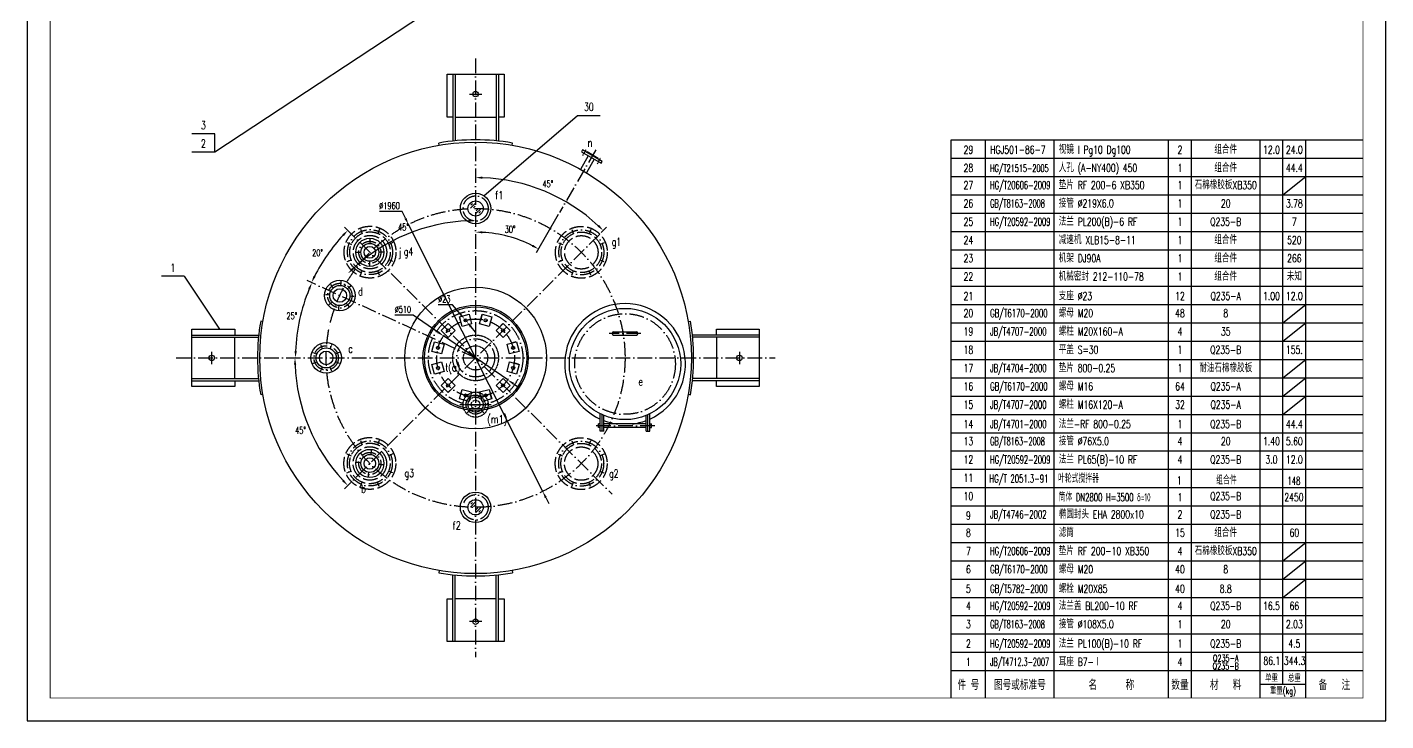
# Model space of a CAD drawing. Extents: x 13059 to 21969, y 2463 to 15078.
# Drawn here: x 13059 to 21969, y 2463 to 7013 of the extents above; entities that cross this region are included whole.
import ezdxf
from ezdxf.enums import TextEntityAlignment as Align

# ---------------------------------------------------------------- set-up
doc = ezdxf.new("R2010")
doc.units = 0
doc.header["$LTSCALE"] = 8
for name, pattern in [('ACAD_ISO02W100', [15, 12, -3]), ('ACAD_ISO10W100', [18, 12, -3, 0, -3]), ('CENTER', [2, 1.25, -0.25, 0.25, -0.25]), ('HIDDEN', [0.375, 0.25, -0.125])]:
    doc.linetypes.add(name, pattern=pattern)
for name, color, linetype in [('cen', 3, 'CENTER'), ('HGJ', 1, 'Continuous'), ('HGJX', 2, 'CENTER'), ('hgjy', 7, 'Continuous'), ('K1', 4, 'Continuous'), ('RENK', 7, 'Continuous'), ('sb', 1, 'Continuous'), ('tank', 1, 'Continuous'), ('tankx', 2, 'ACAD_ISO10W100'), ('tanky', 7, 'Continuous'), ('zz', 1, 'Continuous')]:
    doc.layers.add(name, color=color, linetype=linetype)
doc.styles.add('hzfs', font='simplex.shx', dxfattribs={"width": 0.7, "bigfont": 'hzfs.shx'})
doc.dimstyles.new('PVCAD$2', dxfattribs={"dimscale": 15, "dimtxt": 3, "dimasz": 3, "dimexe": 2, "dimexo": 1, "dimgap": 1, "dimtad": 2, "dimtih": 1, "dimdec": 0, "dimzin": 0, "dimdsep": 46, "dimtxsty": 'hzfs', "dimcen": 2.5, "dimclrd": 4, "dimclre": 4, "dimadec": 0, "dimazin": 0, "dimtfac": 1, "dimtmove": 0, "dimatfit": 0, "dimfxl": 1, "dimarcsym": 0})
doc.dimstyles.new('PVCAD$3', dxfattribs={"dimscale": 15, "dimtxt": 3, "dimasz": 3, "dimexe": 2, "dimexo": 1, "dimgap": 1, "dimtad": 1, "dimtoh": 1, "dimdec": 0, "dimzin": 0, "dimdsep": 46, "dimtxsty": 'hzfs', "dimcen": 2.5, "dimclrd": 4, "dimclre": 4, "dimadec": 0, "dimazin": 0, "dimtfac": 1, "dimtmove": 0, "dimatfit": 0, "dimfxl": 1, "dimarcsym": 0})

# ---------------------------------------------------------------- blocks, each defined once
blk = doc.blocks.new('*D153')
at = {"layer": 'Defpoints', "color": 0}
for p in [(15927, 5097.8), (15939.8, 5082.4)]:
    blk.add_point(p, dxfattribs=at)
at = {"layer": 'K1', "color": 4, "lineweight": -2}
for p, q in [((15848.4, 5192.3), (15753.9, 5192.3)), ((15898.2, 5132.4), (15848.4, 5192.3)), ((15939.8, 5082.4), (15927, 5097.8)), ((15968.6, 5047.8), (15997.3, 5013.2))]:
    blk.add_line(p, q, dxfattribs=at)
at = {"layer": 'K1', "color": 4}
for points in [[(15904, 5137.2), (15892.5, 5127.6), (15927, 5097.8)], [(15974.3, 5052.6), (15962.8, 5043.1), (15939.8, 5082.4)]]:
    blk.add_solid(points, dxfattribs=at)
at = {"layer": 'K1', "color": 0, "insert": (15793.7, 5229.8), "char_height": 45, "attachment_point": 5, "style": 'hzfs'}
blk.add_mtext('%%C23', dxfattribs=at)
blk = doc.blocks.new('*D154')
at = {"layer": 'Defpoints', "color": 0}
for p in [(15788.8, 4987.7), (16209.9, 4700)]:
    blk.add_point(p, dxfattribs=at)
at = {"layer": 'sb', "color": 4, "lineweight": -2}
for p, q in [((15589.2, 5124.1), (15470.7, 5124.1)), ((15751.7, 5013.1), (15589.2, 5124.1)), ((16209.9, 4700), (15788.8, 4987.7)), ((16247.1, 4674.6), (16284.2, 4649.2))]:
    blk.add_line(p, q, dxfattribs=at)
at = {"layer": 'sb', "color": 4}
for points in [[(15755.9, 5019.3), (15747.5, 5006.9), (15788.8, 4987.7)], [(16251.3, 4680.8), (16242.9, 4668.4), (16209.9, 4700)]]:
    blk.add_solid(points, dxfattribs=at)
at = {"layer": 'sb', "color": 0, "insert": (15522.5, 5161.6), "char_height": 45, "attachment_point": 5, "style": 'hzfs'}
blk.add_mtext('∅510', dxfattribs=at)
blk = doc.blocks.new('*D155')
at = {"color": 4, "lineweight": -2}
for p, q in [((15516.8, 5804.1), (15368.3, 5804.1)), ((15539.1, 5759.7), (15516.8, 5804.1)), ((16439.5, 3968.2), (15559.3, 5719.5)), ((16459.7, 3928), (16479.9, 3887.8))]:
    blk.add_line(p, q, dxfattribs=at)
at = {"color": 4}
for points in [[(15545.8, 5763), (15532.4, 5756.3), (15559.3, 5719.5)], [(16466.4, 3931.4), (16453, 3924.6), (16439.5, 3968.2)]]:
    blk.add_solid(points, dxfattribs=at)
at = {"layer": 'Defpoints', "color": 0}
for p in [(15559.3, 5719.5), (16439.5, 3968.2)]:
    blk.add_point(p, dxfattribs=at)
at = {"color": 0, "insert": (15435, 5841.6), "char_height": 45, "attachment_point": 5, "style": 'hzfs'}
blk.add_mtext('∅1960', dxfattribs=at)
blk = doc.blocks.new('*D164')
at = {"color": 4, "lineweight": -2}
blk.add_arc((15999.4, 4843.8), 1184, 137.22506, 153.14213, dxfattribs=at)
at = {"color": 4}
for points in [[(15124.9, 5653.1), (15135.7, 5642.7), (15161.5, 5680.4)], [(14949.8, 5375.5), (14936.3, 5382), (14923.5, 5338.2)]]:
    blk.add_solid(points, dxfattribs=at)
at = {"layer": 'Defpoints', "color": 0}
for p in [(15139.5, 5702.2), (15068.9, 5576), (14895.4, 5351.2), (15999.4, 4843.8), (16894.7, 3950)]:
    blk.add_point(p, dxfattribs=at)
at = {"color": 0, "insert": (14962.9, 5533.1), "char_height": 45, "attachment_point": 5, "style": 'hzfs'}
blk.add_mtext('20°', dxfattribs=at)
blk = doc.blocks.new('*D165')
at = {"color": 4, "lineweight": -2}
blk.add_arc((15999.4, 4843.8), 1181.1, 157.503, 177.81683, dxfattribs=at)
at = {"color": 4}
for points in [[(14901.3, 5298.8), (14915.1, 5292.7), (14926.2, 5337)], [(14826.7, 4888.7), (14811.7, 4889), (14818.3, 4843.8)]]:
    blk.add_solid(points, dxfattribs=at)
at = {"layer": 'Defpoints', "color": 0}
for p in [(14895.4, 5351.2), (14830.5, 5012.8), (14035.7, 4843.8), (15999.4, 4843.8), (17963, 4843.8)]:
    blk.add_point(p, dxfattribs=at)
at = {"color": 0, "insert": (14794.3, 5119.6), "char_height": 45, "attachment_point": 5, "style": 'hzfs'}
blk.add_mtext('25°', dxfattribs=at)
blk = doc.blocks.new('*D166')
at = {"color": 4, "lineweight": -2}
blk.add_arc((15999.4, 4843.8), 1184.5, 182.17682, 222.77583, dxfattribs=at)
at = {"color": 4}
for points in [[(14808.2, 4798.7), (14823.2, 4799), (14814.9, 4843.8)], [(15135.4, 4044.6), (15124.5, 4034.2), (15161.1, 4006.9)]]:
    blk.add_solid(points, dxfattribs=at)
at = {"layer": 'Defpoints', "color": 0}
for p in [(16813.2, 5656.3), (14035.7, 4843.8), (17963, 4843.8), (14855.2, 4537.6), (15139.5, 3985.4)]:
    blk.add_point(p, dxfattribs=at)
at = {"color": 0, "insert": (14850.6, 4368.6), "char_height": 45, "attachment_point": 5, "style": 'hzfs'}
blk.add_mtext('45°', dxfattribs=at)
blk = doc.blocks.new('*D156')
at = {"color": 4, "lineweight": -2}
blk.add_arc((15999.4, 4559.4), 1184.5, 92.17682, 132.77583, dxfattribs=at)
at = {"color": 4}
for points in [[(15954.2, 5750.5), (15954.5, 5735.5), (15999.4, 5743.9)], [(15200.1, 5423.4), (15189.7, 5434.2), (15162.5, 5397.6)]]:
    blk.add_solid(points, dxfattribs=at)
at = {"layer": 'Defpoints', "color": 0}
for p in [(15999.4, 6523), (15693.1, 5703.6), (15140.9, 5419.2), (16811.9, 3745.5), (15999.4, 2595.7)]:
    blk.add_point(p, dxfattribs=at)
at = {"color": 0, "insert": (15526.3, 5702.9), "char_height": 45, "attachment_point": 5, "style": 'hzfs'}
blk.add_mtext('45°', dxfattribs=at)
blk = doc.blocks.new('*D167')
at = {"color": 4, "lineweight": -2}
blk.add_line((16823.8, 5666.9), (16857.6, 5700.7), dxfattribs=at)
blk.add_arc((15999.4, 4843.8), 1182.8, 47.1327, 87.81995, dxfattribs=at)
at = {"color": 4}
for points in [[(16044.2, 6018.2), (16044.5, 6033.2), (15999.4, 6026.6)], [(16809.2, 5716.1), (16798.8, 5705.3), (16836.4, 5679.5)]]:
    blk.add_solid(points, dxfattribs=at)
at = {"layer": 'Defpoints', "color": 0}
for p in [(15999.4, 6807.5), (16591.3, 5867.8), (16813.2, 5656.3), (15139.5, 3985.4), (15999.4, 2880.2)]:
    blk.add_point(p, dxfattribs=at)
at = {"color": 0, "insert": (16472.8, 5985.3), "char_height": 45, "attachment_point": 5, "style": 'hzfs'}
blk.add_mtext('45°', dxfattribs=at)
blk = doc.blocks.new('*D168')
at = {"color": 4, "lineweight": -2}
blk.add_line((16541.9, 5783.5), (16396.8, 5532.2), dxfattribs=at)
blk.add_arc((15999.4, 4843.8), 824.8, 63.12628, 86.87372, dxfattribs=at)
at = {"color": 4}
for points in [[(16044.2, 5659.9), (16044.6, 5674.9), (15999.4, 5668.7)], [(16375.8, 5586.2), (16368.7, 5573), (16411.8, 5558.2)]]:
    blk.add_solid(points, dxfattribs=at)
at = {"layer": 'Defpoints', "color": 0}
for p in [(15999.4, 6807.5), (16787.2, 6208.3), (16549.4, 5796.5), (16281.5, 5618.9), (15999.4, 2880.2)]:
    blk.add_point(p, dxfattribs=at)
at = {"color": 0, "insert": (16225.5, 5687.5), "char_height": 45, "attachment_point": 5, "style": 'hzfs'}
blk.add_mtext('30°', dxfattribs=at)

msp = doc.modelspace()

# ---------------------------------------------------------------- linework, layer by layer
for p, q in [((13058.7, 15078.3), (13058.7, 2463.3)), ((21968.7, 2463.3), (21968.7, 15078.3)), ((21293.7, 5913.3), (21443.7, 6033.3)), ((14089.3, 5379.2), (14319.1, 5031.3)), ((13058.7, 2463.3), (21968.7, 2463.3))]:
    msp.add_line(p, q)
at = {"color": 1, "linetype": 'Continuous'}
msp.add_circle((16979.4, 4803.8), 365, dxfattribs=at)
at = {"linetype": 'HIDDEN'}
for centre, radius in [((15999.4, 4843.8), 150), ((15999.4, 4843.8), 79.5), ((15999.4, 4537.5), 82.5), ((15999.4, 4537.5), 49.5), ((15999.4, 4537.5), 28.5)]:
    msp.add_circle(centre, radius, dxfattribs=at)
at = {"layer": 'cen'}
msp.add_line((15895.5, 4537.5), (16100.9, 4537.5), dxfattribs=at)
at = {"layer": 'HGJ'}
for p, q in [((16738.5, 6169), (16687.4, 6080.5)), ((16700, 6207.4), (16693, 6195.3)), ((16693, 6195.3), (16822.9, 6120.3)), ((16829.9, 6132.4), (16700, 6207.4)), ((16730.6, 6194.4), (16728.6, 6190.9)), ((16803.4, 6152.4), (16730.6, 6194.4)), ((16801.4, 6148.9), (16803.4, 6152.4)), ((16777.5, 6146.5), (16726.4, 6058)), ((16822.9, 6120.3), (16829.9, 6132.4))]:
    msp.add_line(p, q, dxfattribs=at)
for centre, radius in [((15108.9, 5253), 100), ((15108.9, 5253), 66), ((15108.9, 5253), 44.5), ((15019.4, 4843.8), 100), ((15019.4, 4843.8), 66), ((15019.4, 4843.8), 44.5), ((15305.9, 4151.4), 92.5), ((15305.9, 4151.4), 59), ((15305.9, 4151.4), 38)]:
    msp.add_circle(centre, radius, dxfattribs=at)
at = {"layer": 'HGJX'}
for p, q in [((16702.9, 6172.3), (16725.4, 6211.3)), ((16798.1, 6117.3), (16820.6, 6156.3)), ((15116.1, 5347.8), (15113.8, 5317.8)), ((15014.2, 5260.2), (15044.1, 5257.9)), ((15047, 5325.1), (15066.5, 5302.3)), ((15181, 5314.9), (15158.2, 5295.4)), ((15036.9, 5191.1), (15059.6, 5210.7)), ((15101.7, 5158.3), (15104, 5188.2)), ((15170.8, 5181), (15151.3, 5203.7)), ((15203.6, 5245.9), (15173.7, 5248.1)), ((14983, 4931.6), (14994.5, 4903.9)), ((15055.7, 4931.6), (15044.3, 4903.9)), ((14931.6, 4880.2), (14959.3, 4868.7)), ((14931.6, 4807.5), (14959.3, 4819)), ((15107.2, 4880.2), (15079.4, 4868.7)), ((15107.2, 4807.5), (15079.4, 4819)), ((14983, 4756.1), (14994.5, 4783.8)), ((15055.7, 4756.1), (15044.3, 4783.8)), ((15944.6, 4592.3), (15965.8, 4571)), ((16054.2, 4592.3), (16033, 4571)), ((15944.6, 4482.7), (15965.8, 4503.9)), ((16054.2, 4482.7), (16033, 4503.9)), ((15315.3, 4238.4), (15312.1, 4208.6)), ((15218.9, 4160.9), (15248.7, 4157.6)), ((15392.8, 4142), (15363, 4145.2)), ((15296.4, 4064.4), (15299.7, 4094.3))]:
    msp.add_line(p, q, dxfattribs=at)
msp.add_circle((15999.4, 4537.5), 62.5, dxfattribs=at)
at = {"layer": 'K1'}
for p, q in [((15893.6, 5113.1), (15956.4, 5129.9)), ((15910.4, 5050.3), (15893.6, 5113.1)), ((15894.9, 5108.3), (15903.3, 5076.9)), ((15956.4, 5129.9), (15973.2, 5067.2)), ((16025.6, 5067.2), (16042.4, 5129.9)), ((16041.1, 5125.1), (16032.7, 5093.7)), ((16042.4, 5129.9), (16105.2, 5113.1)), ((16105.2, 5113.1), (16088.4, 5050.3)), ((15773.1, 5024.1), (15819.1, 5070.1)), ((15819.1, 4978.2), (15773.1, 5024.1)), ((15776.7, 5020.6), (15799.6, 4997.6)), ((15819.1, 5070.1), (15865, 5024.1)), ((15865, 5024.1), (15819.1, 4978.2)), ((15973.2, 5067.2), (15910.4, 5050.3)), ((16088.4, 5050.3), (16025.6, 5067.2)), ((16133.7, 5024.1), (16179.7, 5070.1)), ((16179.7, 4978.2), (16133.7, 5024.1)), ((16176.2, 5066.6), (16153.2, 5043.6)), ((16179.7, 5070.1), (16225.7, 5024.1)), ((16225.7, 5024.1), (16179.7, 4978.2)), ((15713.3, 4886.8), (15730.1, 4949.6)), ((15730.1, 4949.6), (15792.9, 4932.8)), ((15792.9, 4932.8), (15776.1, 4870)), ((16205.9, 4932.8), (16268.7, 4949.6)), ((16222.7, 4870), (16205.9, 4932.8)), ((16263.9, 4948.3), (16232.5, 4939.9)), ((16268.7, 4949.6), (16285.5, 4886.8)), ((15776.1, 4870), (15713.3, 4886.8)), ((15713.3, 4800.8), (15776.1, 4817.6)), ((15718.1, 4885.5), (15749.5, 4877.1)), ((15776.1, 4817.6), (15792.9, 4754.8)), ((16205.9, 4754.8), (16222.7, 4817.6)), ((16285.5, 4886.8), (16222.7, 4870)), ((16222.7, 4817.6), (16285.5, 4800.8)), ((15730.1, 4738), (15713.3, 4800.8)), ((15792.9, 4754.8), (15730.1, 4738)), ((15734.9, 4739.3), (15766.3, 4747.7)), ((16268.7, 4738), (16205.9, 4754.8)), ((16280.7, 4802.1), (16249.3, 4810.5)), ((16285.5, 4800.8), (16268.7, 4738)), ((15773.1, 4663.5), (15819.1, 4709.5)), ((15819.1, 4617.6), (15773.1, 4663.5)), ((15819.1, 4709.5), (15865, 4663.5)), ((15865, 4663.5), (15819.1, 4617.6)), ((15822.6, 4621.1), (15845.6, 4644.1)), ((15893.6, 4574.5), (15910.4, 4637.3)), ((15910.4, 4637.3), (15973.2, 4620.5)), ((16025.6, 4620.5), (16088.4, 4637.3)), ((16088.4, 4637.3), (16105.2, 4574.5)), ((16133.7, 4663.5), (16179.7, 4709.5)), ((16179.7, 4617.6), (16133.7, 4663.5)), ((16179.7, 4709.5), (16225.7, 4663.5)), ((16225.7, 4663.5), (16179.7, 4617.6)), ((16222.1, 4667), (16199.2, 4690)), ((15956.4, 4557.7), (15893.6, 4574.5)), ((15973.2, 4620.5), (15956.4, 4557.7)), ((15957.7, 4562.5), (15966.1, 4593.9)), ((16042.4, 4557.7), (16025.6, 4620.5)), ((16105.2, 4574.5), (16042.4, 4557.7)), ((16103.9, 4579.4), (16095.5, 4610.8))]:
    msp.add_line(p, q, dxfattribs=at)
at = {"layer": 'K1', "const_width": 6}
msp.add_lwpolyline([(13208.7, 2613.3), (13208.7, 14703.3), (21818.7, 14703.3), (21818.7, 2613.3)], close=True, dxfattribs=at)
at = {"layer": 'K1'}
for centre in [(15933.4, 5090.1), (16065.4, 5090.1), (15819.1, 5024.1), (16179.7, 5024.1), (15753.1, 4909.8), (16245.7, 4909.8), (15753.1, 4777.8), (16245.7, 4777.8), (15819.1, 4663.5), (16179.7, 4663.5), (15933.4, 4597.5), (16065.4, 4597.5)]:
    msp.add_circle(centre, 10, dxfattribs=at)
at = {"layer": 'RENK', "color": 1, "linetype": 'Continuous'}
for p, q in [((16904.4, 5013.8), (17054.4, 5013.8)), ((16904.4, 4993.8), (17054.4, 4993.8)), ((16817.4, 4363.3), (16817.4, 4476.8)), ((16829.4, 4363.3), (16829.4, 4471.1)), ((16841.4, 4363.3), (16841.4, 4465.9)), ((17117.4, 4363.3), (17117.4, 4465.9)), ((17129.4, 4363.3), (17129.4, 4471.1)), ((17141.4, 4363.3), (17141.4, 4476.8)), ((16817.4, 4410.8), (16805.4, 4410.8)), ((16805.4, 4386.8), (16805.4, 4410.8)), ((16817.4, 4386.8), (16805.4, 4386.8)), ((16817.4, 4410.8), (16809.4, 4410.8)), ((16817.4, 4386.8), (16809.4, 4386.8)), ((17117.4, 4410.8), (16841.4, 4410.8)), ((17117.4, 4386.8), (16841.4, 4386.8)), ((17141.4, 4410.8), (17149.4, 4410.8)), ((17141.4, 4410.8), (17153.4, 4410.8)), ((17141.4, 4386.8), (17149.4, 4386.8)), ((17141.4, 4386.8), (17153.4, 4386.8)), ((17153.4, 4386.8), (17153.4, 4410.8)), ((16841.4, 4363.3), (16817.4, 4363.3)), ((17117.4, 4363.3), (17141.4, 4363.3))]:
    msp.add_line(p, q, dxfattribs=at)
for centre, radius, start, end in [((16979.4, 4803.8), 395.9, 294.1567, 245.8433), ((16904.4, 5003.8), 10, 90, 270), ((17054.4, 5003.8), 10, 270, 90), ((16979.4, 4803.8), 395.9, 249.5979, 263.10619), ((16979.4, 4803.8), 395.9, 276.89381, 290.4021)]:
    msp.add_arc(centre, radius, start, end, dxfattribs=at)
at = {"layer": 'tank'}
for p, q in [((15849.4, 6703.8), (15849.4, 6265.9)), ((15864.4, 6703.8), (15864.4, 6267.4)), ((16134.4, 6703.8), (16134.4, 6267.4)), ((16149.4, 6703.8), (16149.4, 6265.9)), ((15864.4, 6423.8), (16134.4, 6423.8)), ((15760.5, 6238.5), (15758, 6253.3)), ((16238.2, 6238.5), (16240.8, 6253.3)), ((19118.7, 2613.3), (19118.7, 6273.3)), ((19118.7, 6273.3), (21818.7, 6273.3)), ((14604.7, 5082.7), (14589.9, 5085.2)), ((17394.1, 5082.7), (17408.9, 5085.2)), ((14139.4, 4993.8), (14577.3, 4993.8)), ((17859.4, 4993.8), (17421.5, 4993.8)), ((14139.4, 4978.8), (14575.8, 4978.8)), ((14419.4, 4708.8), (14419.4, 4978.8)), ((17859.4, 4978.8), (17423, 4978.8)), ((17579.4, 4978.8), (17579.4, 4708.8)), ((14139.4, 4708.8), (14575.8, 4708.8)), ((14139.4, 4693.8), (14577.3, 4693.8)), ((17859.4, 4693.8), (17421.5, 4693.8)), ((17859.4, 4708.8), (17423, 4708.8)), ((14604.7, 4605), (14589.9, 4602.4)), ((17394.1, 4605), (17408.9, 4602.4)), ((15760.5, 3449.1), (15758, 3434.4)), ((15849.4, 2983.8), (15849.4, 3421.7)), ((15864.4, 2983.8), (15864.4, 3420.2)), ((16134.4, 2983.8), (16134.4, 3420.2)), ((16149.4, 2983.8), (16149.4, 3421.7)), ((16238.2, 3449.1), (16240.8, 3434.4)), ((16134.4, 3263.8), (15864.4, 3263.8))]:
    msp.add_line(p, q, dxfattribs=at)
for points in [[(15849.4, 6423.8), (15811.9, 6423.8), (15811.9, 6703.8), (16186.9, 6703.8), (16186.9, 6423.8), (16149.4, 6423.8)], [(14419.4, 4693.8), (14419.4, 4656.3), (14139.4, 4656.3), (14139.4, 5031.3), (14419.4, 5031.3), (14419.4, 4993.8)], [(17579.4, 4993.8), (17579.4, 5031.3), (17859.4, 5031.3), (17859.4, 4656.3), (17579.4, 4656.3), (17579.4, 4693.8)], [(16149.4, 3263.8), (16186.9, 3263.8), (16186.9, 2983.8), (15811.9, 2983.8), (15811.9, 3263.8), (15849.4, 3263.8)]]:
    msp.add_lwpolyline(points, dxfattribs=at)
for centre, radius in [((15999.4, 6573.8), 18), ((15999.4, 4843.8), 1415), ((15999.4, 5823.8), 100), ((15999.4, 5823.8), 50), ((15305.8, 5536.2), 92.5), ((15305.8, 5536.2), 59), ((15305.8, 5536.2), 38), ((15999.4, 4843.8), 345), ((15999.4, 4843.8), 335), ((14269.4, 4843.8), 18), ((17729.4, 4843.8), 18), ((15999.4, 3863.8), 100), ((15999.4, 3863.8), 50), ((15999.4, 3113.8), 18)]:
    msp.add_circle(centre, radius, dxfattribs=at)
at = {"layer": 'tank', "color": 3, "linetype": 'ACAD_ISO02W100'}
for centre, radius in [((15307, 5537.4), 170), ((16692.9, 5536.2), 170), ((15307, 5537.4), 133), ((15307, 5537.4), 109.5), ((16692.9, 5536.2), 133), ((16692.9, 5536.2), 109.5), ((15305.8, 4151.5), 170), ((15305.8, 4151.5), 133), ((16691.8, 4150.3), 170), ((16691.8, 4150.3), 133), ((15305.8, 4151.5), 109.5), ((16691.8, 4150.3), 109.5)]:
    msp.add_circle(centre, radius, dxfattribs=at)
at = {"layer": 'tank'}
for start, end in [(80.28199, 99.71801), (170.28199, 189.71801), (350.28199, 9.71801), (260.28199, 279.71801)]:
    msp.add_arc((15999.4, 4843.8), 1430, start, end, dxfattribs=at)
at = {"layer": 'tankx'}
for p, q in [((15999.4, 6807.5), (15999.4, 2880.2)), ((15958.9, 6573.8), (16039.9, 6573.8)), ((16787.2, 6208.3), (16549.4, 5796.5)), ((15139.5, 5702.2), (16894.7, 3950)), ((16813.2, 5656.3), (15139.5, 3985.4)), ((15244.8, 5687.5), (15256.3, 5659.8)), ((15305.8, 5623.7), (15305.8, 5593.7)), ((15369.2, 5687.5), (15357.7, 5659.8)), ((16630.7, 5686.3), (16642.2, 5658.6)), ((16755.1, 5686.3), (16743.6, 5658.6)), ((15156.9, 5599.6), (15184.6, 5588.1)), ((15218.3, 5536.2), (15248.3, 5536.2)), ((15393.3, 5536.2), (15363.3, 5536.2)), ((15457.1, 5599.6), (15429.4, 5588.1)), ((16542.8, 5598.4), (16570.5, 5586.9)), ((16843.1, 5598.4), (16815.3, 5586.9)), ((15156.9, 5475.2), (15184.6, 5486.7)), ((15305.8, 5448.7), (15305.8, 5478.7)), ((15457.1, 5475.2), (15429.4, 5486.7)), ((16542.8, 5474), (16570.5, 5485.5)), ((16843.1, 5474), (16815.3, 5485.5)), ((15999.4, 4843.8), (14895.4, 5351.2)), ((15244.8, 5387.3), (15256.3, 5415)), ((15369.2, 5387.3), (15357.7, 5415)), ((16630.7, 5386.1), (16642.2, 5413.8)), ((16755.1, 5386.1), (16743.6, 5413.8)), ((17084, 5003.8), (16874.8, 5003.8)), ((14035.7, 4843.8), (17963, 4843.8)), ((14269.4, 4803.3), (14269.4, 4884.3)), ((17729.4, 4884.3), (17729.4, 4803.3)), ((17175.3, 4398.8), (16788.4, 4398.8)), ((15243.6, 4301.6), (15255.1, 4273.9)), ((15368, 4301.6), (15356.5, 4273.9)), ((16629.6, 4300.4), (16641.1, 4272.7)), ((16753.9, 4300.4), (16742.5, 4272.7)), ((15155.7, 4213.6), (15183.4, 4202.2)), ((15456, 4213.6), (15428.2, 4202.2)), ((16541.6, 4212.5), (16569.3, 4201)), ((16841.9, 4212.5), (16814.2, 4201)), ((15155.7, 4089.3), (15183.4, 4100.7)), ((15456, 4089.3), (15428.2, 4100.7)), ((16541.6, 4088.1), (16569.3, 4099.6)), ((16841.9, 4088.1), (16814.2, 4099.6)), ((15243.6, 4001.3), (15255.1, 4029)), ((15368, 4001.3), (15356.5, 4029)), ((16629.6, 4000.2), (16641.1, 4027.9)), ((16753.9, 4000.2), (16742.5, 4027.9)), ((16039.9, 3113.8), (15958.9, 3113.8))]:
    msp.add_line(p, q, dxfattribs=at)
for centre, radius in [((15999.4, 5823.8), 82.5), ((15999.4, 4843.8), 980), ((15307, 5537.4), 147.5), ((16692.9, 5536.2), 147.5), ((15305.8, 5536.2), 72.5), ((15108.9, 5253), 80), ((15999.4, 4843.8), 310), ((15999.4, 4843.8), 255), ((16979.4, 4803.8), 330), ((15019.4, 4843.8), 80), ((15999.4, 4843.8), 125), ((15305.8, 4151.5), 147.5), ((16691.8, 4150.3), 147.5), ((15305.9, 4151.4), 72.5), ((15999.4, 3863.8), 82.5)]:
    msp.add_circle(centre, radius, dxfattribs=at)
at = {"layer": 'tanky'}
for p, q in [((15909.4, 7261.5), (14289.3, 6193.4)), ((16054.4, 5907.4), (16667.3, 6434.1)), ((16667.3, 6434.1), (16817.3, 6434.1)), ((14289.3, 6313.4), (14139.3, 6313.4)), ((14289.3, 6193.4), (14289.3, 6313.4)), ((19343.7, 2613.3), (19343.7, 6273.3)), ((19793.7, 2613.3), (19793.7, 6273.3)), ((20543.7, 2613.3), (20543.7, 6273.3)), ((20693.7, 2613.3), (20693.7, 6273.3)), ((21143.7, 2613.3), (21143.7, 6273.3)), ((21293.7, 2703.3), (21293.7, 6273.3)), ((21443.7, 2613.3), (21443.7, 6273.3)), ((14289.3, 6193.4), (14139.3, 6193.4)), ((19118.7, 6153.3), (21818.7, 6153.3)), ((19118.7, 6033.3), (21818.7, 6033.3)), ((19118.7, 5913.3), (21818.7, 5913.3)), ((15997.6, 5857.4), (15965.8, 5825.6)), ((15978.5, 5855.3), (15967.9, 5844.7)), ((15995.5, 5838.3), (15984.9, 5827.7)), ((16033, 5822.1), (16001.2, 5790.2)), ((16013.9, 5819.9), (16003.3, 5809.3)), ((16030.9, 5803), (16020.2, 5792.4)), ((19118.7, 5793.3), (21818.7, 5793.3)), ((19118.7, 5673.3), (21818.7, 5673.3)), ((19118.7, 5553.3), (21818.7, 5553.3)), ((14089.3, 5379.2), (13939.3, 5379.2)), ((19118.7, 5433.3), (21818.7, 5433.3)), ((19118.7, 5313.3), (21818.7, 5313.3)), ((19118.7, 5193.3), (21818.7, 5193.3)), ((21293.7, 5073.3), (21443.7, 5193.3)), ((19118.7, 5073.3), (21818.7, 5073.3)), ((21293.7, 4953.3), (21443.7, 5073.3)), ((19118.7, 4953.3), (21818.7, 4953.3)), ((19118.7, 4833.3), (21818.7, 4833.3)), ((21293.7, 4713.3), (21443.7, 4833.3)), ((19118.7, 4713.3), (21818.7, 4713.3)), ((21293.7, 4593.3), (21443.7, 4713.3)), ((19118.7, 4593.3), (21818.7, 4593.3)), ((21293.7, 4473.3), (21443.7, 4593.3)), ((19118.7, 4473.3), (21818.7, 4473.3)), ((19118.7, 4353.3), (21818.7, 4353.3)), ((19118.7, 4233.3), (21818.7, 4233.3)), ((19118.7, 4113.3), (21818.7, 4113.3)), ((19118.7, 3993.3), (21818.7, 3993.3)), ((15997.6, 3897.4), (15965.8, 3865.6)), ((15978.5, 3895.3), (15967.9, 3884.7)), ((15995.5, 3878.3), (15984.9, 3867.7)), ((16033, 3862.1), (16001.2, 3830.2)), ((16013.9, 3859.9), (16003.3, 3849.3)), ((16030.9, 3843), (16020.2, 3832.4)), ((19118.7, 3873.3), (21818.7, 3873.3)), ((19118.7, 3753.3), (21818.7, 3753.3)), ((19118.7, 3633.3), (21818.7, 3633.3)), ((21293.7, 3513.3), (21443.7, 3633.3)), ((19118.7, 3513.3), (21818.7, 3513.3)), ((21293.7, 3393.3), (21443.7, 3513.3)), ((19118.7, 3393.3), (21818.7, 3393.3)), ((21293.7, 3273.3), (21443.7, 3393.3)), ((19118.7, 3273.3), (21818.7, 3273.3)), ((19118.7, 3153.3), (21818.7, 3153.3)), ((19118.7, 3033.3), (21818.7, 3033.3)), ((19118.7, 2913.3), (21818.7, 2913.3)), ((19118.7, 2793.3), (21818.7, 2793.3)), ((21143.7, 2703.3), (21443.7, 2703.3))]:
    msp.add_line(p, q, dxfattribs=at)
at = {"layer": 'zz'}
msp.add_circle((15999.4, 4843.8), 465, dxfattribs=at)

# ---------------------------------------------------------------- texts
at = {"style": 'hzfs', "width": 0.7}
for s, p in [('27', (19231.2, 5950.8)), ('1', (20618.7, 5950.8)), ('石棉橡胶板XB350', (20918.7, 5950.8)), ('13', (19231.2, 4270.8)), ('4', (20618.7, 4270.8)), ('20', (20918.7, 4270.8)), ('1.40', (21218.7, 4270.8)), ('5.60', (21368.7, 4270.8)), ('12', (19231.2, 4150.8)), ('4', (20618.7, 4150.8)), ('Q235-B', (20918.7, 4150.8)), ('3.0', (21218.7, 4150.8)), ('12.0', (21368.7, 4150.8)), ('11', (19231.2, 4030.8)), ('Q235-B', (20918.7, 3910.8)), ('2', (20618.7, 3790.9)), ('Q235-B', (20918.7, 3790.8)), ('4', (19231.2, 3190.8)), ('4', (20618.7, 3190.8)), ('Q235-B', (20918.7, 3190.8)), ('16.5', (21218.7, 3190.8)), ('66', (21368.7, 3190.8))]:
    msp.add_text(s, height=52.5, dxfattribs=at).set_placement(p, align=Align.CENTER)
at = {"style": 'hzfs'}
for s, width, p in [('HG/T20606-2009', 0.58, (19373.7, 5950.8)), ('垫片 RF 200-6 XB350', 0.7, (19823.7, 5950.8)), ('GB/T8163-2008', 0.6, (19373.7, 4270.8)), ('接管 %%C76X5.0', 0.7, (19823.7, 4270.8)), ('HG/T20592-2009', 0.58, (19373.7, 4150.8)), ('法兰 PL65(B)-10 RF', 0.7, (19823.7, 4150.8)), ('JB/T4746-2002', 0.63, (19373.7, 3790.9)), ('椭圆封头 EHA 2800x10', 0.7, (19823.7, 3790.9)), ('HG/T20592-2009', 0.58, (19373.7, 3190.8)), ('法兰盖 BL200-10 RF', 0.7, (19823.7, 3190.8))]:
    msp.add_text(s, height=52.5, dxfattribs=dict(at, width=width)).set_placement(p)
at = {"linetype": 'ByBlock', "style": 'hzfs', "width": 0.63}
for s, p in [('HG/T 2051.3-91', (19369.1, 4025.7)), ('叶轮式搅拌器', (19819.4, 4025.7)), ('1', (20599.6, 4014.4)), ('组合件', (20856, 4014.4)), ('148', (21323.3, 4011.2))]:
    msp.add_text(s, height=52.5, dxfattribs=at).set_placement(p)
at = {"layer": 'hgjy', "style": 'hzfs', "width": 0.75}
for s, p in [('n', (16749.7, 6255.5)), ('f1', (16154.3, 5910.6)), ('j', (15503.8, 5529.2)), ('d', (15244.6, 5278.6)), ('c', (15179.4, 4903.8)), ('t(a)', (15849.7, 4778)), ('e', (17082.2, 4688.3)), ('(m1)', (16141.9, 4438.2)), ('b', (15264.2, 3984.2)), ('f2', (15876, 3745.2))]:
    msp.add_text(s, height=52.5, dxfattribs=at).set_placement(p, align=Align.MIDDLE)
at = {"layer": 'tanky', "style": 'hzfs', "width": 0.7}
for s, height, p in [('30', 52.5, (16742.3, 6464.1)), ('3', 52.5, (14214.3, 6343.4)), ('2', 52.5, (14214.3, 6223.4)), ('组合件', 52.5, (20918.7, 6183.3)), ('29', 52.5, (19231.2, 6183.3)), ('2', 52.5, (20618.7, 6183.3)), ('12.0', 52.5, (21218.7, 6183.3)), ('24.0', 52.5, (21368.7, 6183.3)), ('28', 52.5, (19231.2, 6063.3)), ('1', 52.5, (20618.7, 6063.3)), ('组合件', 52.5, (20918.7, 6063.3)), ('44.4', 52.5, (21368.7, 6063.3)), ('26', 52.5, (19231.2, 5830.8)), ('1', 52.5, (20618.7, 5830.8)), ('20', 52.5, (20918.7, 5830.8)), ('3.78', 52.5, (21368.7, 5830.8)), ('25', 52.5, (19231.2, 5710.8)), ('1', 52.5, (20618.7, 5710.8)), ('Q235-B', 52.5, (20918.7, 5710.8)), ('7', 52.5, (21368.7, 5710.8)), ('24', 52.5, (19231.2, 5590.8)), ('1', 52.5, (20618.7, 5590.8)), ('组合件', 52.5, (20918.7, 5590.8)), ('520', 52.5, (21368.7, 5590.8)), ('组合件', 52.5, (20918.7, 5470.8)), ('1', 52.5, (14014.3, 5409.2)), ('23', 52.5, (19231.2, 5470.8)), ('1', 52.5, (20618.7, 5470.8)), ('266', 52.5, (21368.7, 5470.8)), ('22', 52.5, (19231.2, 5350.8)), ('1', 52.5, (20618.7, 5350.8)), ('组合件', 52.5, (20918.7, 5350.8)), ('未知', 52.5, (21368.7, 5350.8)), ('21', 52.5, (19231.2, 5223.3)), ('12', 52.5, (20618.7, 5223.3)), ('Q235-A', 52.5, (20918.7, 5223.3)), ('1.00', 52.5, (21218.7, 5223.3)), ('12.0', 52.5, (21368.7, 5223.3)), ('20', 52.5, (19231.2, 5110.8)), ('48', 52.5, (20618.7, 5110.8)), ('8', 52.5, (20918.7, 5110.8)), ('19', 52.5, (19231.2, 4990.8)), ('4', 52.5, (20618.7, 4990.8)), ('35', 52.5, (20918.7, 4990.8)), ('18', 52.5, (19231.2, 4870.8)), ('1', 52.5, (20618.7, 4870.8)), ('Q235-B', 52.5, (20918.7, 4870.8)), ('155.', 52.5, (21368.7, 4870.8)), ('17', 52.5, (19231.2, 4750.8)), ('1', 52.5, (20618.7, 4750.8)), ('耐油石棉橡胶板', 52.5, (20918.7, 4750.8)), ('16', 52.5, (19231.2, 4630.8)), ('64', 52.5, (20618.7, 4630.8)), ('Q235-A', 52.5, (20918.7, 4630.8)), ('15', 52.5, (19231.2, 4510.8)), ('32', 52.5, (20618.7, 4510.8)), ('Q235-A', 52.5, (20918.7, 4510.8)), ('14', 52.5, (19231.2, 4383.3)), ('1', 52.5, (20618.7, 4383.3)), ('Q235-B', 52.5, (20918.7, 4383.3)), ('44.4', 52.5, (21368.7, 4383.3)), ('10', 52.5, (19231.2, 3910.8)), ('1', 52.5, (20618.7, 3903.3)), ('2450', 52.5, (21366.4, 3903.5)), ('9', 52.5, (19231.2, 3783.3)), ('8', 52.5, (19231.2, 3670.8)), ('15', 52.5, (20618.7, 3670.8)), ('组合件', 52.5, (20918.7, 3670.8)), ('60', 52.5, (21368.7, 3670.8)), ('7', 52.5, (19231.2, 3550.8)), ('4', 52.5, (20618.7, 3550.8)), ('石棉橡胶板XB350', 52.5, (20918.7, 3550.8)), ('6', 52.5, (19231.2, 3430.8)), ('40', 52.5, (20618.7, 3430.8)), ('8', 52.5, (20918.7, 3430.8)), ('5', 52.5, (19231.2, 3303.3)), ('40', 52.5, (20618.7, 3303.3)), ('8.8', 52.5, (20918.7, 3303.3)), ('3', 52.5, (19231.2, 3070.8)), ('1', 52.5, (20618.7, 3070.8)), ('20', 52.5, (20918.7, 3070.8)), ('2.03', 52.5, (21368.7, 3070.8)), ('2', 52.5, (19231.2, 2943.3)), ('1', 52.5, (20618.7, 2943.3)), ('Q235-B', 52.5, (20918.7, 2943.3)), ('4.5', 52.5, (21368.7, 2943.3)), ('1', 52.5, (19231.2, 2823.3)), ('4', 52.5, (20618.7, 2823.3)), ('Q235-A', 42, (20918.7, 2853.3)), ('86.1', 52.5, (21220.8, 2830.8)), ('344.3', 52.5, (21370.8, 2830.8)), ('Q235-B', 42, (20918.7, 2800.8))]:
    msp.add_text(s, height=height, dxfattribs=at).set_placement(p, align=Align.CENTER)
at = {"layer": 'tanky', "style": 'hzfs'}
for s, height, width, p in [('视镜 I Pg10 Dg100', 52.5, 0.7, (19823.7, 6183.3)), ('HGJ501-86-7', 52.5, 0.7, (19373.7, 6183.3)), ('HG/T21515-2005', 48, 0.65, (19373.7, 6063.3)), ('人孔 (A-NY400) 450', 52.5, 0.7, (19823.7, 6063.3)), ('GB/T8163-2008', 52.5, 0.6, (19373.7, 5830.8)), ('接管 %%C219X6.0', 52.5, 0.7, (19823.7, 5830.8)), ('HG/T20592-2009', 52.5, 0.58, (19373.7, 5710.8)), ('法兰 PL200(B)-6 RF', 52.5, 0.7, (19823.7, 5710.8)), ('减速机 XLB15-8-11', 52.5, 0.7, (19823.7, 5590.8)), ('机架 DJ90A', 52.5, 0.7, (19823.7, 5470.8)), ('机械密封 212-110-78', 52.5, 0.7, (19823.7, 5350.8)), ('支座 %%C23', 52.5, 0.7, (19823.7, 5223.3)), ('GB/T6170-2000', 52.5, 0.63, (19373.7, 5110.8)), ('螺母 M20', 52.5, 0.7, (19823.7, 5110.8)), ('JB/T4707-2000', 52.5, 0.63, (19373.7, 4990.8)), ('螺柱 M20X160-A', 52.5, 0.7, (19823.7, 4990.8)), ('平盖 S=30', 52.5, 0.7, (19823.7, 4870.8)), ('JB/T4704-2000', 52.5, 0.63, (19373.7, 4750.8)), ('垫片 800-0.25', 52.5, 0.7, (19823.7, 4750.8)), ('GB/T6170-2000', 52.5, 0.63, (19373.7, 4630.8)), ('螺母 M16', 52.5, 0.7, (19823.7, 4630.8)), ('JB/T4707-2000', 52.5, 0.63, (19373.7, 4510.8)), ('螺柱 M16X120-A', 52.5, 0.7, (19823.7, 4510.8)), ('JB/T4701-2000', 52.5, 0.63, (19373.7, 4383.3)), ('法兰-RF 800-0.25', 52.5, 0.7, (19823.7, 4383.3)), ('筒体 DN2800 H=3500 δ=10', 52.5, 0.63, (19823.7, 3903.3)), ('滤筒', 52.5, 0.7, (19823.7, 3670.8)), ('HG/T20606-2009', 52.5, 0.58, (19373.7, 3550.8)), ('垫片 RF 200-10 XB350', 52.5, 0.7, (19823.7, 3550.8)), ('GB/T6170-2000', 52.5, 0.63, (19373.7, 3430.8)), ('螺母 M20', 52.5, 0.7, (19823.7, 3430.8)), ('GB/T5782-2000', 52.5, 0.63, (19373.7, 3303.3)), ('螺栓 M20X85', 52.5, 0.7, (19823.7, 3303.3)), ('GB/T8163-2008', 52.5, 0.6, (19373.7, 3070.8)), ('接管 %%C108X5.0', 52.5, 0.7, (19823.7, 3070.8)), ('HG/T20592-2009', 52.5, 0.58, (19373.7, 2943.3)), ('法兰 PL100(B)-10 RF', 52.5, 0.7, (19823.7, 2943.3)), ('JB/T4712.3-2007', 52.5, 0.59, (19373.7, 2823.3)), ('耳座 B7-Ⅰ', 52.5, 0.7, (19823.7, 2823.3))]:
    msp.add_text(s, height=height, dxfattribs=dict(at, width=width)).set_placement(p)
at = {"layer": 'tanky', "style": 'hzfs', "width": 0.7}
for s, height, p in [('g1', 52.5, (16922.9, 5596.2)), ('g4', 52.5, (15559.2, 5533.4)), ('g3', 52.5, (15564.5, 4080)), ('g2', 52.5, (16905.6, 4076.3)), ('单重', 45, (21218.7, 2748.3)), ('总重', 45, (21368.7, 2748.3)), ('件 号', 60, (19231.2, 2703.3)), ('图号或标准号', 60, (19568.7, 2703.3)), ('名      称', 60, (20168.7, 2703.3)), ('数量', 60, (20618.7, 2703.3)), ('材   料', 60, (20918.7, 2703.3)), ('重量(kg)', 45, (21293.7, 2658.3)), ('备   注', 60, (21631.2, 2703.3))]:
    msp.add_text(s, height=height, dxfattribs=at).set_placement(p, align=Align.MIDDLE)

# ---------------------------------------------------------------- dimensions: what is measured, and where the dimension line sits
for base, line1, line2, picture, middle in [((16591.3, 5867.8), ((15999.4, 6807.5), (15999.4, 2880.2)), ((16813.2, 5656.3), (15139.5, 3985.4)), '*D167', (16472.8, 5985.3)), ((16281.5, 5618.9), ((16787.2, 6208.3), (16549.4, 5796.5)), ((15999.4, 6807.5), (15999.4, 2880.2)), '*D168', (16225.5, 5687.5)), ((15693.1, 5703.6), ((15999.4, 6523), (15999.4, 2595.7)), ((16811.9, 3745.5), (15140.9, 5419.2)), '*D156', (15526.3, 5702.9)), ((14855.2, 4537.6), ((14035.7, 4843.8), (17963, 4843.8)), ((16813.2, 5656.3), (15139.5, 3985.4)), '*D166', (14850.6, 4368.6))]:
    dim = msp.add_angular_dim_2l(base=base, line1=line1, line2=line2, dimstyle='PVCAD$2')
    dim.commit()
    dim.dimension.update_dxf_attribs({"geometry": picture, "text_midpoint": middle})
dim = msp.add_diameter_dim_2p(p1=(16439.5, 3968.2), p2=(15559.3, 5719.5), dimstyle='PVCAD$3')
dim.commit()
dim.dimension.update_dxf_attribs({"geometry": '*D155', "text_midpoint": (15435, 5804.1), "dimtype": 163})
for base, line1, line2, picture, middle in [((15068.9, 5576), ((15999.4, 4843.8), (14895.4, 5351.2)), ((15139.5, 5702.2), (16894.7, 3950)), '*D164', (15013.4, 5499.4)), ((14830.5, 5012.8), ((14035.7, 4843.8), (17963, 4843.8)), ((15999.4, 4843.8), (14895.4, 5351.2)), '*D165', (14848.1, 5107.3))]:
    dim = msp.add_angular_dim_2l(base=base, line1=line1, line2=line2, dimstyle='PVCAD$2')
    dim.commit()
    dim.dimension.update_dxf_attribs({"geometry": picture, "text_midpoint": middle, "dimtype": 162})
at = {"layer": 'K1'}
dim = msp.add_diameter_dim_2p(p1=(15939.8, 5082.4), p2=(15927, 5097.8), text='%%C23', dimstyle='PVCAD$3', override={"dimcen": 2.5, "dimclrt": 0, "dimtfac": 1}, dxfattribs=at)
dim.commit()
dim.dimension.update_dxf_attribs({"geometry": '*D153', "text_midpoint": (15793.7, 5192.3), "dimtype": 163})
at = {"layer": 'sb'}
dim = msp.add_diameter_dim_2p(p1=(16209.9, 4700), p2=(15788.8, 4987.7), dimstyle='PVCAD$3', override={"dimcen": 2.5, "dimclrt": 0, "dimtfac": 1}, dxfattribs=at)
dim.commit()
dim.dimension.update_dxf_attribs({"geometry": '*D154', "text_midpoint": (15522.5, 5124.1), "dimtype": 163})

doc.saveas('drawing.dxf')
